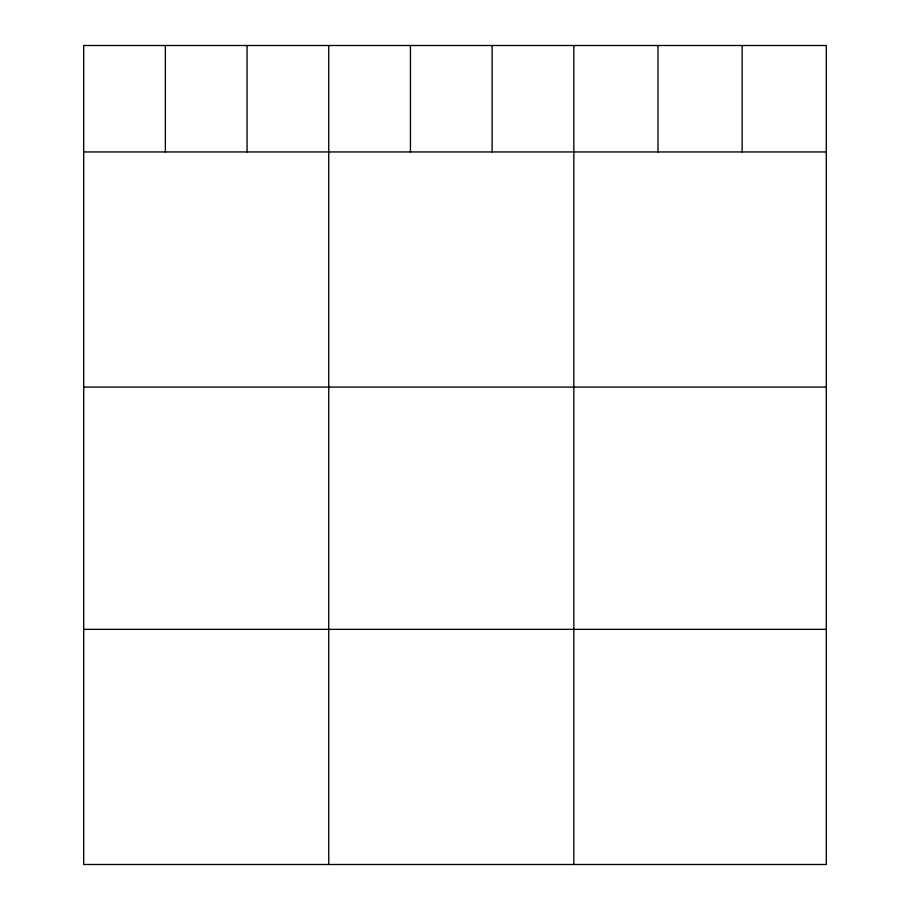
<?xml version="1.0" encoding="UTF-8"?>
<svg xmlns="http://www.w3.org/2000/svg" width="910" height="910" viewBox="0 0 910 910"><rect width="100%" height="100%" fill="white"/><g stroke="black" fill="none" stroke-linecap="round" stroke-linejoin="round"><path stroke-width="1.36" d="M826.314 151.947L826.314 864.5L83.686 864.5L83.686 45.5L826.314 45.5L826.314 151.947L83.686 151.947M83.686 387.091L826.314 387.091M83.686 629.356L826.314 629.356M742.151 45.5L742.151 151.947M657.987 45.5L657.987 151.947M573.823 45.5L573.823 864.5M492.128 45.5L492.128 151.947M410.444 45.5L410.444 151.947M328.749 45.5L328.749 864.5M247.065 45.5L247.065 151.947M165.37 45.5L165.37 151.947"/></g></svg>
